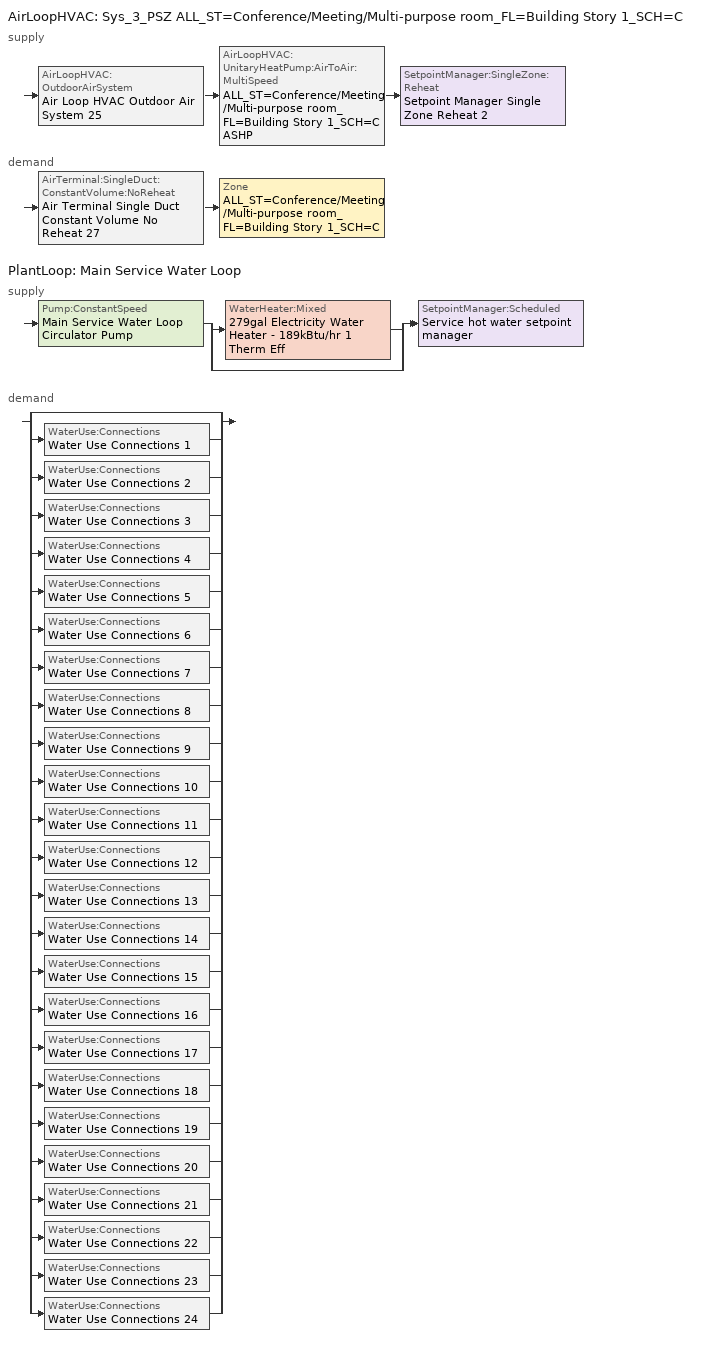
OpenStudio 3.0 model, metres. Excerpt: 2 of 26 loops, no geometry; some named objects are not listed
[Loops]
AirLoopHVAC 'Sys_3_PSZ ALL_ST=Conference/Meeting/Multi-purpose room_FL=Building Story 1_SCH=C'
 supply: AirLoopHVAC:OutdoorAirSystem 'Air Loop HVAC Outdoor Air System 25' > AirLoopHVAC:UnitaryHeatPump:AirToAir:MultiSpeed 'ALL_ST=Conference/Meeting/Multi-purpose room_FL=Building Story 1_SCH=C ASHP' > SetpointManager:SingleZone:Reheat 'Setpoint Manager Single Zone Reheat 2'
 demand: AirTerminal:SingleDuct:ConstantVolume:NoReheat 'Air Terminal Single Duct Constant Volume No Reheat 27' > Zone 'ALL_ST=Conference/Meeting/Multi-purpose room_FL=Building Story 1_SCH=C'
PlantLoop 'Main Service Water Loop'
 supply: Pump:ConstantSpeed 'Main Service Water Loop Circulator Pump' > split
  | WaterHeater:Mixed '279gal Electricity Water Heater - 189kBtu/hr 1 Therm Eff'
  | bypass
  join > SetpointManager:Scheduled 'Service hot water setpoint manager'
 demand: split
  | bypass
  | WaterUse:Connections 'Water Use Connections 1'
  | WaterUse:Connections 'Water Use Connections 2'
  | WaterUse:Connections 'Water Use Connections 3'
  | WaterUse:Connections 'Water Use Connections 4'
  | WaterUse:Connections 'Water Use Connections 5'
  | WaterUse:Connections 'Water Use Connections 6'
  | WaterUse:Connections 'Water Use Connections 7'
  | WaterUse:Connections 'Water Use Connections 8'
  | WaterUse:Connections 'Water Use Connections 9'
  | WaterUse:Connections 'Water Use Connections 10'
  | WaterUse:Connections 'Water Use Connections 11'
  | WaterUse:Connections 'Water Use Connections 12'
  | WaterUse:Connections 'Water Use Connections 13'
  | WaterUse:Connections 'Water Use Connections 14'
  | WaterUse:Connections 'Water Use Connections 15'
  | WaterUse:Connections 'Water Use Connections 16'
  | WaterUse:Connections 'Water Use Connections 17'
  | WaterUse:Connections 'Water Use Connections 18'
  | WaterUse:Connections 'Water Use Connections 19'
  | WaterUse:Connections 'Water Use Connections 20'
  | WaterUse:Connections 'Water Use Connections 21'
  | WaterUse:Connections 'Water Use Connections 22'
  | WaterUse:Connections 'Water Use Connections 23'
  | WaterUse:Connections 'Water Use Connections 24'
[Sizing:Zone]
ALL_ST=Conference/Meeting/Multi-purpose room_FL=Building Story 1_SCH=C: Zone Cooling Design Supply Air Temperature Input Method=SupplyAirTemperature; Zone Cooling Design Supply Air Temperature {C}=13; Zone Cooling Design Supply Air Temperature Difference {deltaC}=11.11; Zone Heating Design Supply Air Temperature Input Method=SupplyAirTemperature; Zone Heating Design Supply Air Temperature {C}=43; Zone Heating Design Supply Air Temperature Difference {deltaC}=11.11; Zone Cooling Design Supply Air Humidity Ratio {kg-H2O/kg-air}=0.0085; Zone Heating Design Supply Air Humidity Ratio {kg-H2O/kg-air}=0.008; Zone Heating Sizing Factor=1.3; Zone Cooling Sizing Factor=1.1; Cooling Design Air Flow Method=DesignDay; Heating Design Air Flow Method=DesignDay; Account for Dedicated Outdoor Air System=No; Dedicated Outdoor Air System Control Strategy=NeutralSupplyAir; Dedicated Outdoor Air Low Setpoint Temperature for Design {C}=autosize; Dedicated Outdoor Air High Setpoint Temperature for Design {C}=autosize
[Zone equipment]
ALL_ST=Conference/Meeting/Multi-purpose room_FL=Building Story 1_SCH=C: Air Terminal Single Duct Constant Volume No Reheat 27, Zone HVAC Baseboard Convective Electric 27
[AirLoopHVAC]
Sys_3_PSZ ALL_ST=Conference/Meeting/Multi-purpose room_FL=Building Story 1_SCH=C: Availability Schedule=Sys_3_PSZ ALL_ST=Conference/Meeting/Multi-purpose room_FL=Building Story 1_SCH=C Occ Sch; Design Supply Air Flow Rate {m3/s}=AutoSize
[Sizing:System]
Sys_3_PSZ ALL_ST=Conference/Meeting/Multi-purpose room_FL=Building Story 1_SCH=C: Type of Load to Size On=Sensible; Design Outdoor Air Flow Rate {m3/s}=Autosize; Central Heating Maximum System Air Flow Ratio=1; Preheat Design Temperature {C}=7; Preheat Design Humidity Ratio {kg-H2O/kg-Air}=0.008; Precool Design Temperature {C}=13; Precool Design Humidity Ratio {kg-H2O/kg-Air}=0.008; Central Cooling Design Supply Air Temperature {C}=13; Central Heating Design Supply Air Temperature {C}=43; Sizing Option=NonCoincident; 100% Outdoor Air in Cooling=No; 100% Outdoor Air in Heating=No; Central Cooling Design Supply Air Humidity Ratio {kg-H2O/kg-Air}=0.0085; Central Heating Design Supply Air Humidity Ratio {kg-H2O/kg-Air}=0.008; Cooling Design Air Flow Method=DesignDay; Cooling Design Air Flow Rate {m3/s}=0; Heating Design Air Flow Method=DesignDay; Heating Design Air Flow Rate {m3/s}=0; System Outdoor Air Method=ZoneSum; Zone Maximum Outdoor Air Fraction=1; Cooling Supply Air Flow Rate Per Floor Area {m3/s-m2}=0.00996765; Cooling Fraction of Autosized Cooling Supply Air Flow Rate=1; Cooling Supply Air Flow Rate Per Unit Cooling Capacity {m3/s-W}=3.94755e-05; Heating Supply Air Flow Rate Per Floor Area {m3/s-m2}=0.00996765; Heating Fraction of Autosized Heating Supply Air Flow Rate=1; Heating Fraction of Autosized Cooling Supply Air Flow Rate=1; Heating Supply Air Flow Rate Per Unit Heating Capacity {m3/s-W}=3.15882e-05; Cooling Design Capacity Method=CoolingDesignCapacity; Cooling Design Capacity {W}=autosize; Cooling Design Capacity Per Floor Area {W/m2}=234.7; Fraction of Autosized Cooling Design Capacity=1; Heating Design Capacity Method=HeatingDesignCapacity; Heating Design Capacity {W}=autosize; Heating Design Capacity Per Floor Area {W/m2}=157; Fraction of Autosized Heating Design Capacity=1; Central Cooling Capacity Control Method=OnOff
[Fan:ConstantVolume]
Fan Constant Volume 48: Availability Schedule=Always On Discrete; Fan Total Efficiency=0.39975; Pressure Rise {Pa}=640; Maximum Flow Rate {m3/s}=AutoSize; Motor Efficiency=0.615
[Coil:Cooling:DX:MultiSpeed]
Coil Cooling DX Multi Speed 24 24kBtu/hr 14.0SEER: Condenser Type=AirCooled; Minimum Outdoor Dry-Bulb Temperature for Compressor Operation {C}=-25; Apply Part Load Fraction to Speeds Greater than 1=No; Crankcase Heater Capacity {W}=0; Maximum Outdoor Dry-Bulb Temperature for Crankcase Heater Operation {C}=10; Basin Heater Capacity {W/K}=0; Basin Heater Setpoint Temperature {C}=2; Fuel Type=Electricity; Stage 1=Coil Cooling DX Multi Speed Stage Data 47; Stage 2=Coil Cooling DX Multi Speed Stage Data 48
[Coil:Cooling:DX:MultiSpeed:StageData] Gross Rated Sensible Heat Ratio=autosize; Gross Rated Cooling COP {W/W}=4.11713; Rated Air Flow Rate {m3/s}=autosize; Rated Evaporator Fan Power Per Volume Flow Rate {W/(m3/s)}=773.3; Total Cooling Capacity Function of Temperature Curve=DXCOOL-NECB2011-REF-CAPFT; Total Cooling Capacity Function of Flow Fraction Curve=DXCOOL-NECB2011-REF-CAPFFLOW; Energy Input Ratio Function of Temperature Curve=DXCOOL-NECB2011-REF-COOLEIRFT; Energy Input Ratio Function of Flow Fraction Curve=DXCOOL-NECB2011-REF-COOLEIRFFLOW; Part Load Fraction Correlation Curve=DXCOOL-NECB2011-REF-COOLPLFFPLR; Nominal Time for Condensate Removal to Begin {s}=0; Ratio of Initial Moisture Evaporation Rate and Steady State Latent Capacity=0; Maximum Cycling Rate {cycles/hr}=0; Latent Capacity Time Constant {s}=0; Rated Waste Heat Fraction of Power Input=0.5; Evaporative Condenser Effectiveness=0.9; Evaporative Condenser Air Flow Rate {m3/s}=autosize; Rated Evaporative Condenser Pump Power Consumption {W}=autosize
Name | Gross Rated Total Cooling Capacity {W} | Waste Heat Function of Temperature Curve
Coil Cooling DX Multi Speed Stage Data 47 | 3496.24 | Curve Biquadratic 189
Coil Cooling DX Multi Speed Stage Data 48 | 6992.49 | Curve Biquadratic 192
[Coil:Heating:Gas:MultiStage]
Coil Heating Gas Multi Stage 24 0kBtu/hr 0.924 AFUE: Part Load Fraction Correlation Curve=FURNACE-EFFPLR-NECB2011; Stage 1=Coil Heating Gas Multi Stage Stage Data 24
[Coil:Heating:Gas:MultiStage:StageData]
Coil Heating Gas Multi Stage Stage Data 24: Gas Burner Efficiency {W/W}=0.924; Nominal Capacity {W}=0.001; Parasitic Electric Load {W}=0
[Coil:Heating:Electric]
Coil Heating Electric 48: Availability Schedule=Always On Discrete
[AirLoopHVAC:UnitaryHeatPump:AirToAir:MultiSpeed]
ALL_ST=Conference/Meeting/Multi-purpose room_FL=Building Story 1_SCH=C ASHP: Availability Schedule=Schedule Constant 17; Controlling Zone or Thermostat Location=ALL_ST=Conference/Meeting/Multi-purpose room_FL=Building Story 1_SCH=C; Supply Air Fan=Fan Constant Volume 48; Supply Air Fan Placement=DrawThrough; Supply Air Fan Operating Mode Schedule=Always On Discrete; Heating Coil=Coil Heating Gas Multi Stage 24 0kBtu/hr 0.924 AFUE; Minimum Outdoor Dry-Bulb Temperature for Compressor Operation {C}=-10; Cooling Coil=Coil Cooling DX Multi Speed 24 24kBtu/hr 14.0SEER; Supplemental Heating Coil=Coil Heating Electric 48; Maximum Supply Air Temperature from Supplemental Heater {C}=autosize; Maximum Outdoor Dry-Bulb Temperature for Supplemental Heater Operation {C}=21; Auxiliary On-Cycle Electric Power {W}=0; Auxiliary Off-Cycle Electric Power {W}=0; Design Heat Recovery Water Flow Rate {m3/s}=0; Maximum Temperature for Heat Recovery {C}=80; Supply Air Flow Rate When No Cooling or Heating is Needed {m3/s}=autosize; Number of Speeds for Heating=1; Number of Speeds for Cooling=2; Speed 1 Supply Air Flow Rate During Heating Operation {m3/s}=autosize; Speed 2 Supply Air Flow Rate During Heating Operation {m3/s}=autosize; Speed 3 Supply Air Flow Rate During Heating Operation {m3/s}=autosize; Speed 4 Supply Air Flow Rate During Heating Operation {m3/s}=autosize; Speed 1 Supply Air Flow Rate During Cooling Operation {m3/s}=autosize; Speed 2 Supply Air Flow Rate During Cooling Operation {m3/s}=autosize; Speed 3 Supply Air Flow Rate During Cooling Operation {m3/s}=autosize; Speed 4 Supply Air Flow Rate During Cooling Operation {m3/s}=autosize
[Controller:OutdoorAir]
Controller Outdoor Air 25: Minimum Outdoor Air Flow Rate {m3/s}=autosize; Maximum Outdoor Air Flow Rate {m3/s}=Autosize; Economizer Control Type=NoEconomizer; Economizer Control Action Type=ModulateFlow; Economizer Maximum Limit Dry-Bulb Temperature {C}=28; Economizer Maximum Limit Enthalpy {J/kg}=64000; Economizer Minimum Limit Dry-Bulb Temperature {C}=-100; Lockout Type=NoLockout; Minimum Limit Type=FixedMinimum; Minimum Outdoor Air Schedule=Sys_3_PSZ ALL_ST=Conference/Meeting/Multi-purpose room_FL=Building Story 1_SCH=C Occ Sch; Controller Mechanical Ventilation=Controller Mechanical Ventilation 25; High Humidity Control=No; Heat Recovery Bypass Control Type=BypassWhenOAFlowGreaterThanMinimum
[Controller:MechanicalVentilation]
Controller Mechanical Ventilation 25: Availability Schedule=Always On Discrete; System Outdoor Air Method=ZoneSum
[AirLoopHVAC:OutdoorAirSystem]
Air Loop HVAC Outdoor Air System 25: Controller=Controller Outdoor Air 25
[SetpointManager:Scheduled]
Service hot water setpoint manager: Control Variable=Temperature; Schedule=Service Water Loop Temp - 140F
[ZoneHVAC:Baseboard:Convective:Electric]
Zone HVAC Baseboard Convective Electric 27: Availability Schedule=Always On Discrete; Nominal Capacity {W}=autosize; Efficiency=1
[AirTerminal:SingleDuct:ConstantVolume:NoReheat]
Air Terminal Single Duct Constant Volume No Reheat 27: Availability Schedule=Always On Discrete; Maximum Air Flow Rate {m3/s}=AutoSize
[SetpointManager:SingleZone:Reheat]
Setpoint Manager Single Zone Reheat 2: Minimum Supply Air Temperature {C}=13; Maximum Supply Air Temperature {C}=43; Control Zone=ALL_ST=Conference/Meeting/Multi-purpose room_FL=Building Story 1_SCH=C
[PlantLoop]
Main Service Water Loop: Glycol Concentration=0; Maximum Loop Temperature {C}=60; Minimum Loop Temperature {C}=10; Plant Loop Volume {m3}=Autocalculate; Load Distribution Scheme=Optimal
[Sizing:Plant]
Main Service Water Loop: Loop Type=Heating; Design Loop Exit Temperature {C}=60; Loop Design Temperature Difference {deltaC}=5; Sizing Option=NonCoincident; Zone Timesteps in Averaging Window=1; Coincident Sizing Factor Mode=None
[Pump:ConstantSpeed]
Main Service Water Loop Circulator Pump: Rated Flow Rate {m3/s}=autosize; Rated Pump Head {Pa}=156183; Rated Power Consumption {W}=autosize; Motor Efficiency=0.7; Fraction of Motor Inefficiencies to Fluid Stream=0; Pump Control Type=Intermittent; Design Power Sizing Method=PowerPerFlowPerPressure; Design Electric Power per Unit Flow Rate {W/(m3/s)}=348701.1; Design Shaft Power per Unit Flow Rate per Unit Head {W-s/m3-Pa}=1.28205
[WaterHeater:Mixed]
279gal Electricity Water Heater - 189kBtu/hr 1 Therm Eff: Tank Volume {m3}=1.05756; Setpoint Temperature Schedule=Service Water Loop Temp - 140F; Deadband Temperature Difference {deltaC}=2; Maximum Temperature Limit {C}=60; Heater Control Type=Cycle; Heater Maximum Capacity {W}=55257.3; Heater Fuel Type=Electricity; Heater Thermal Efficiency=1; Off Cycle Parasitic Fuel Consumption Rate {W}=100.559; Off Cycle Parasitic Fuel Type=Electricity; Off Cycle Parasitic Heat Fraction to Tank=0.8; On Cycle Parasitic Fuel Consumption Rate {W}=100.559; On Cycle Parasitic Fuel Type=Electricity; On Cycle Parasitic Heat Fraction to Tank=0; Ambient Temperature Indicator=Schedule; Ambient Temperature Schedule=Water Heater Ambient Temp Schedule - 70f; Off Cycle Loss Coefficient to Ambient Temperature {W/K}=4.55942; On Cycle Loss Coefficient to Ambient Temperature {W/K}=4.55942; Use Side Effectiveness=1; Source Side Effectiveness=1; Use Side Design Flow Rate {m3/s}=autosize; Source Side Design Flow Rate {m3/s}=autosize; Indirect Water Heating Recovery Time {hr}=1.5; Source Side Flow Control Mode=IndirectHeatPrimarySetpoint
[WaterUse:Connections]
Name | Water Use Equipment Name 1
Water Use Connections 1 | G n1 apartment Service Water Use 0.15gal/min
Water Use Connections 2 | G n2 apartment Service Water Use 0.15gal/min
Water Use Connections 3 | G ne apartment Service Water Use 0.15gal/min
Water Use Connections 4 | G nw apartment Service Water Use 0.15gal/min
Water Use Connections 5 | G s1 apartment Service Water Use 0.15gal/min
Water Use Connections 6 | G s2 apartment Service Water Use 0.15gal/min
Water Use Connections 7 | G sw apartment Service Water Use 0.15gal/min
Water Use Connections 8 | M n1 apartment Service Water Use 0.15gal/min
Water Use Connections 9 | M n2 apartment Service Water Use 0.15gal/min
Water Use Connections 10 | M ne apartment Service Water Use 0.15gal/min
Water Use Connections 11 | M nw apartment Service Water Use 0.15gal/min
Water Use Connections 12 | M s1 apartment Service Water Use 0.15gal/min
Water Use Connections 13 | M s2 apartment Service Water Use 0.15gal/min
Water Use Connections 14 | M se apartment Service Water Use 0.15gal/min
Water Use Connections 15 | M sw apartment Service Water Use 0.15gal/min
Water Use Connections 16 | Office Service Water Use 0.07gal/min
Water Use Connections 17 | T n1 apartment Service Water Use 0.15gal/min
Water Use Connections 18 | T n2 apartment Service Water Use 0.15gal/min
Water Use Connections 19 | T ne apartment Service Water Use 0.15gal/min
Water Use Connections 20 | T nw apartment Service Water Use 0.15gal/min
Water Use Connections 21 | T s1 apartment Service Water Use 0.15gal/min
Water Use Connections 22 | T s2 apartment Service Water Use 0.15gal/min
Water Use Connections 23 | T se apartment Service Water Use 0.15gal/min
Water Use Connections 24 | T sw apartment Service Water Use 0.15gal/min
[WaterUse:Equipment:Definition]
Name | Peak Flow Rate {m3/s} | Target Temperature Schedule | Sensible Fraction Schedule | Latent Fraction Schedule
G n1 apartment Service Water Use Def 0.15gal/min | 9.37425e-06 | Schedule Ruleset 5 | Schedule Ruleset 3 | Schedule Ruleset 4
G n2 apartment Service Water Use Def 0.15gal/min | 9.37425e-06 | Schedule Ruleset 8 | Schedule Ruleset 6 | Schedule Ruleset 7
G ne apartment Service Water Use Def 0.15gal/min | 9.37425e-06 | Schedule Ruleset 11 | Schedule Ruleset 9 | Schedule Ruleset 10
G nw apartment Service Water Use Def 0.15gal/min | 9.37425e-06 | Schedule Ruleset 14 | Schedule Ruleset 12 | Schedule Ruleset 13
G s1 apartment Service Water Use Def 0.15gal/min | 9.37425e-06 | Schedule Ruleset 17 | Schedule Ruleset 15 | Schedule Ruleset 16
G s2 apartment Service Water Use Def 0.15gal/min | 9.37425e-06 | Schedule Ruleset 20 | Schedule Ruleset 18 | Schedule Ruleset 19
G sw apartment Service Water Use Def 0.15gal/min | 9.37425e-06 | Schedule Ruleset 23 | Schedule Ruleset 21 | Schedule Ruleset 22
M n1 apartment Service Water Use Def 0.15gal/min | 9.37425e-06 | Schedule Ruleset 26 | Schedule Ruleset 24 | Schedule Ruleset 25
M n2 apartment Service Water Use Def 0.15gal/min | 9.37425e-06 | Schedule Ruleset 29 | Schedule Ruleset 27 | Schedule Ruleset 28
M ne apartment Service Water Use Def 0.15gal/min | 9.37425e-06 | Schedule Ruleset 32 | Schedule Ruleset 30 | Schedule Ruleset 31
M nw apartment Service Water Use Def 0.15gal/min | 9.37425e-06 | Schedule Ruleset 35 | Schedule Ruleset 33 | Schedule Ruleset 34
M s1 apartment Service Water Use Def 0.15gal/min | 9.37425e-06 | Schedule Ruleset 38 | Schedule Ruleset 36 | Schedule Ruleset 37
M s2 apartment Service Water Use Def 0.15gal/min | 9.37425e-06 | Schedule Ruleset 41 | Schedule Ruleset 39 | Schedule Ruleset 40
M se apartment Service Water Use Def 0.15gal/min | 9.37425e-06 | Schedule Ruleset 44 | Schedule Ruleset 42 | Schedule Ruleset 43
M sw apartment Service Water Use Def 0.15gal/min | 9.37425e-06 | Schedule Ruleset 47 | Schedule Ruleset 45 | Schedule Ruleset 46
Office Service Water Use Def 0.07gal/min | 4.21841e-06 | Schedule Ruleset 50 | Schedule Ruleset 48 | Schedule Ruleset 49
T n1 apartment Service Water Use Def 0.15gal/min | 9.37425e-06 | Schedule Ruleset 53 | Schedule Ruleset 51 | Schedule Ruleset 52
T n2 apartment Service Water Use Def 0.15gal/min | 9.37425e-06 | Schedule Ruleset 56 | Schedule Ruleset 54 | Schedule Ruleset 55
T ne apartment Service Water Use Def 0.15gal/min | 9.37425e-06 | Schedule Ruleset 59 | Schedule Ruleset 57 | Schedule Ruleset 58
T nw apartment Service Water Use Def 0.15gal/min | 9.37425e-06 | Schedule Ruleset 62 | Schedule Ruleset 60 | Schedule Ruleset 61
T s1 apartment Service Water Use Def 0.15gal/min | 9.37425e-06 | Schedule Ruleset 65 | Schedule Ruleset 63 | Schedule Ruleset 64
T s2 apartment Service Water Use Def 0.15gal/min | 9.37425e-06 | Schedule Ruleset 68 | Schedule Ruleset 66 | Schedule Ruleset 67
T se apartment Service Water Use Def 0.15gal/min | 9.37425e-06 | Schedule Ruleset 71 | Schedule Ruleset 69 | Schedule Ruleset 70
T sw apartment Service Water Use Def 0.15gal/min | 9.37425e-06 | Schedule Ruleset 74 | Schedule Ruleset 72 | Schedule Ruleset 73
[WaterUse:Equipment]
Name | Water Use Equipment Definition | Space | Flow Rate Fraction Schedule
G n1 apartment Service Water Use 0.15gal/min | G n1 apartment Service Water Use Def 0.15gal/min | G N1 Apartment | NECB-G-Service Water Heating
G n2 apartment Service Water Use 0.15gal/min | G n2 apartment Service Water Use Def 0.15gal/min | G N2 Apartment | NECB-G-Service Water Heating
G ne apartment Service Water Use 0.15gal/min | G ne apartment Service Water Use Def 0.15gal/min | G NE Apartment | NECB-G-Service Water Heating
G nw apartment Service Water Use 0.15gal/min | G nw apartment Service Water Use Def 0.15gal/min | G NW Apartment | NECB-G-Service Water Heating
G s1 apartment Service Water Use 0.15gal/min | G s1 apartment Service Water Use Def 0.15gal/min | G S1 Apartment | NECB-G-Service Water Heating
G s2 apartment Service Water Use 0.15gal/min | G s2 apartment Service Water Use Def 0.15gal/min | G S2 Apartment | NECB-G-Service Water Heating
G sw apartment Service Water Use 0.15gal/min | G sw apartment Service Water Use Def 0.15gal/min | G SW Apartment | NECB-G-Service Water Heating
M n1 apartment Service Water Use 0.15gal/min | M n1 apartment Service Water Use Def 0.15gal/min | M N1 Apartment | NECB-G-Service Water Heating
M n2 apartment Service Water Use 0.15gal/min | M n2 apartment Service Water Use Def 0.15gal/min | M N2 Apartment | NECB-G-Service Water Heating
M ne apartment Service Water Use 0.15gal/min | M ne apartment Service Water Use Def 0.15gal/min | M NE Apartment | NECB-G-Service Water Heating
M nw apartment Service Water Use 0.15gal/min | M nw apartment Service Water Use Def 0.15gal/min | M NW Apartment | NECB-G-Service Water Heating
M s1 apartment Service Water Use 0.15gal/min | M s1 apartment Service Water Use Def 0.15gal/min | M S1 Apartment | NECB-G-Service Water Heating
M s2 apartment Service Water Use 0.15gal/min | M s2 apartment Service Water Use Def 0.15gal/min | M S2 Apartment | NECB-G-Service Water Heating
M se apartment Service Water Use 0.15gal/min | M se apartment Service Water Use Def 0.15gal/min | M SE Apartment | NECB-G-Service Water Heating
M sw apartment Service Water Use 0.15gal/min | M sw apartment Service Water Use Def 0.15gal/min | M SW Apartment | NECB-G-Service Water Heating
Office Service Water Use 0.07gal/min | Office Service Water Use Def 0.07gal/min | Office | NECB-C-Service Water Heating
T n1 apartment Service Water Use 0.15gal/min | T n1 apartment Service Water Use Def 0.15gal/min | T N1 Apartment | NECB-G-Service Water Heating
T n2 apartment Service Water Use 0.15gal/min | T n2 apartment Service Water Use Def 0.15gal/min | T N2 Apartment | NECB-G-Service Water Heating
T ne apartment Service Water Use 0.15gal/min | T ne apartment Service Water Use Def 0.15gal/min | T NE Apartment | NECB-G-Service Water Heating
T nw apartment Service Water Use 0.15gal/min | T nw apartment Service Water Use Def 0.15gal/min | T NW Apartment | NECB-G-Service Water Heating
T s1 apartment Service Water Use 0.15gal/min | T s1 apartment Service Water Use Def 0.15gal/min | T S1 Apartment | NECB-G-Service Water Heating
T s2 apartment Service Water Use 0.15gal/min | T s2 apartment Service Water Use Def 0.15gal/min | T S2 Apartment | NECB-G-Service Water Heating
T se apartment Service Water Use 0.15gal/min | T se apartment Service Water Use Def 0.15gal/min | T SE Apartment | NECB-G-Service Water Heating
T sw apartment Service Water Use 0.15gal/min | T sw apartment Service Water Use Def 0.15gal/min | T SW Apartment | NECB-G-Service Water Heating
[EnergyManagementSystem:Sensor]
Name | Output Variable or Output Meter Index Key | Output Variable or Output Meter
Energy_Management_System_Sensor_39 | Availability Manager Night Cycle 18 | Output Variable 39
Energy_Management_System_Sensor_40 | Sys_1_Make-up air unit 4 Occ Sch | Output Variable 40
Energy_Management_System_Sensor_41 | Availability Manager Night Cycle 19 | Output Variable 41
Energy_Management_System_Sensor_42 | Sys_1_Make-up air unit 5 Occ Sch | Output Variable 42
Energy_Management_System_Sensor_43 | Availability Manager Night Cycle 20 | Output Variable 43
Energy_Management_System_Sensor_44 | Sys_1_Make-up air unit 6 Occ Sch | Output Variable 44
Energy_Management_System_Sensor_45 | Availability Manager Night Cycle 21 | Output Variable 45
Energy_Management_System_Sensor_46 | Sys_1_Make-up air unit 7 Occ Sch | Output Variable 46
Energy_Management_System_Sensor_47 | Availability Manager Night Cycle 22 | Output Variable 47
Energy_Management_System_Sensor_48 | Sys_1_Make-up air unit 8 Occ Sch | Output Variable 48
[EnergyManagementSystem:Actuator] Actuated Component Type=Schedule:Constant; Actuated Component Control Type=Schedule Value
Name | Actuated Component
Energy_Management_System_Actuator_1 | Schedule Constant 1
Energy_Management_System_Actuator_2 | Schedule Constant 2
Energy_Management_System_Actuator_3 | Schedule Constant 3
Energy_Management_System_Actuator_4 | Schedule Constant 4
Energy_Management_System_Actuator_5 | Schedule Constant 5
Energy_Management_System_Actuator_6 | Schedule Constant 6
Energy_Management_System_Actuator_7 | Schedule Constant 7
Energy_Management_System_Actuator_8 | Schedule Constant 8
Energy_Management_System_Actuator_9 | Schedule Constant 9
Energy_Management_System_Actuator_10 | Schedule Constant 10
Energy_Management_System_Actuator_11 | Schedule Constant 11
Energy_Management_System_Actuator_12 | Schedule Constant 12
Energy_Management_System_Actuator_13 | Schedule Constant 13
Energy_Management_System_Actuator_14 | Schedule Constant 14
Energy_Management_System_Actuator_15 | Schedule Constant 15
Energy_Management_System_Actuator_16 | Schedule Constant 16
Energy_Management_System_Actuator_17 | Schedule Constant 17
Energy_Management_System_Actuator_18 | Schedule Constant 18
Energy_Management_System_Actuator_19 | Schedule Constant 19
Energy_Management_System_Actuator_20 | Schedule Constant 20
Energy_Management_System_Actuator_21 | Schedule Constant 21
Energy_Management_System_Actuator_22 | Schedule Constant 22
Energy_Management_System_Actuator_23 | Schedule Constant 23
Energy_Management_System_Actuator_24 | Schedule Constant 24
[EnergyManagementSystem:Program]
DU_BT=Space_Function_ST=Dwelling_units_general_FL=Building_Story_2_SCHG_ASHP_Availability_Schedule_Program_by_Line: IF Energy_Management_System_Sensor_2 > 0.0; SET Energy_Management_System_Actuator_1 = Energy_Management_System_Sensor_2; ELSEIF Energy_Management_System_Sensor_1 == 2.0; SET Energy_Management_System_Actuator_1 = 1.0; ELSE; SET Energy_Management_System_Actuator_1 = 0.0; ENDIF
DU_BT=Space_Function_ST=Dwelling_units_general_FL=Building_Story_1_SCHG_3_ASHP_Availability_Schedule_Program_by_Line: IF Energy_Management_System_Sensor_4 > 0.0; SET Energy_Management_System_Actuator_2 = Energy_Management_System_Sensor_4; ELSEIF Energy_Management_System_Sensor_3 == 2.0; SET Energy_Management_System_Actuator_2 = 1.0; ELSE; SET Energy_Management_System_Actuator_2 = 0.0; ENDIF
DU_BT=Space_Function_ST=Dwelling_units_general_FL=Building_Story_2_SCHG_3_ASHP_Availability_Schedule_Program_by_Line: IF Energy_Management_System_Sensor_6 > 0.0; SET Energy_Management_System_Actuator_3 = Energy_Management_System_Sensor_6; ELSEIF Energy_Management_System_Sensor_5 == 2.0; SET Energy_Management_System_Actuator_3 = 1.0; ELSE; SET Energy_Management_System_Actuator_3 = 0.0; ENDIF
DU_BT=Space_Function_ST=Dwelling_units_general_FL=Building_Story_3_SCHG_3_ASHP_Availability_Schedule_Program_by_Line: IF Energy_Management_System_Sensor_8 > 0.0; SET Energy_Management_System_Actuator_4 = Energy_Management_System_Sensor_8; ELSEIF Energy_Management_System_Sensor_7 == 2.0; SET Energy_Management_System_Actuator_4 = 1.0; ELSE; SET Energy_Management_System_Actuator_4 = 0.0; ENDIF
DU_BT=Space_Function_ST=Dwelling_units_general_FL=Building_Story_2_SCHG_4_ASHP_Availability_Schedule_Program_by_Line: IF Energy_Management_System_Sensor_10 > 0.0; SET Energy_Management_System_Actuator_5 = Energy_Management_System_Sensor_10; ELSEIF Energy_Management_System_Sensor_9 == 2.0; SET Energy_Management_System_Actuator_5 = 1.0; ELSE; SET Energy_Management_System_Actuator_5 = 0.0; ENDIF
DU_BT=Space_Function_ST=Dwelling_units_general_FL=Building_Story_3_SCHG_4_ASHP_Availability_Schedule_Program_by_Line: IF Energy_Management_System_Sensor_12 > 0.0; SET Energy_Management_System_Actuator_6 = Energy_Management_System_Sensor_12; ELSEIF Energy_Management_System_Sensor_11 == 2.0; SET Energy_Management_System_Actuator_6 = 1.0; ELSE; SET Energy_Management_System_Actuator_6 = 0.0; ENDIF
DU_BT=Space_Function_ST=Dwelling_units_general_FL=Building_Story_2_SCHG_5_ASHP_Availability_Schedule_Program_by_Line: IF Energy_Management_System_Sensor_14 > 0.0; SET Energy_Management_System_Actuator_7 = Energy_Management_System_Sensor_14; ELSEIF Energy_Management_System_Sensor_13 == 2.0; SET Energy_Management_System_Actuator_7 = 1.0; ELSE; SET Energy_Management_System_Actuator_7 = 0.0; ENDIF
DU_BT=Space_Function_ST=Dwelling_units_general_FL=Building_Story_2_SCHG_6_ASHP_Availability_Schedule_Program_by_Line: IF Energy_Management_System_Sensor_16 > 0.0; SET Energy_Management_System_Actuator_8 = Energy_Management_System_Sensor_16; ELSEIF Energy_Management_System_Sensor_15 == 2.0; SET Energy_Management_System_Actuator_8 = 1.0; ELSE; SET Energy_Management_System_Actuator_8 = 0.0; ENDIF
DU_BT=Space_Function_ST=Dwelling_units_general_FL=Building_Story_3_SCHG_5_ASHP_Availability_Schedule_Program_by_Line: IF Energy_Management_System_Sensor_18 > 0.0; SET Energy_Management_System_Actuator_9 = Energy_Management_System_Sensor_18; ELSEIF Energy_Management_System_Sensor_17 == 2.0; SET Energy_Management_System_Actuator_9 = 1.0; ELSE; SET Energy_Management_System_Actuator_9 = 0.0; ENDIF
DU_BT=Space_Function_ST=Dwelling_units_general_FL=Building_Story_2_SCHG_7_ASHP_Availability_Schedule_Program_by_Line: IF Energy_Management_System_Sensor_20 > 0.0; SET Energy_Management_System_Actuator_10 = Energy_Management_System_Sensor_20; ELSEIF Energy_Management_System_Sensor_19 == 2.0; SET Energy_Management_System_Actuator_10 = 1.0; ELSE; SET Energy_Management_System_Actuator_10 = 0.0; ENDIF
DU_BT=Space_Function_ST=Dwelling_units_general_FL=Building_Story_1_SCHG_4_ASHP_Availability_Schedule_Program_by_Line: IF Energy_Management_System_Sensor_22 > 0.0; SET Energy_Management_System_Actuator_11 = Energy_Management_System_Sensor_22; ELSEIF Energy_Management_System_Sensor_21 == 2.0; SET Energy_Management_System_Actuator_11 = 1.0; ELSE; SET Energy_Management_System_Actuator_11 = 0.0; ENDIF
DU_BT=Space_Function_ST=Dwelling_units_general_FL=Building_Story_1_SCHG_ASHP_Availability_Schedule_Program_by_Line: IF Energy_Management_System_Sensor_24 > 0.0; SET Energy_Management_System_Actuator_12 = Energy_Management_System_Sensor_24; ELSEIF Energy_Management_System_Sensor_23 == 2.0; SET Energy_Management_System_Actuator_12 = 1.0; ELSE; SET Energy_Management_System_Actuator_12 = 0.0; ENDIF
DU_BT=Space_Function_ST=Dwelling_units_general_FL=Building_Story_3_SCHG_6_ASHP_Availability_Schedule_Program_by_Line: IF Energy_Management_System_Sensor_26 > 0.0; SET Energy_Management_System_Actuator_13 = Energy_Management_System_Sensor_26; ELSEIF Energy_Management_System_Sensor_25 == 2.0; SET Energy_Management_System_Actuator_13 = 1.0; ELSE; SET Energy_Management_System_Actuator_13 = 0.0; ENDIF
DU_BT=Space_Function_ST=Dwelling_units_general_FL=Building_Story_1_SCHG_5_ASHP_Availability_Schedule_Program_by_Line: IF Energy_Management_System_Sensor_28 > 0.0; SET Energy_Management_System_Actuator_14 = Energy_Management_System_Sensor_28; ELSEIF Energy_Management_System_Sensor_27 == 2.0; SET Energy_Management_System_Actuator_14 = 1.0; ELSE; SET Energy_Management_System_Actuator_14 = 0.0; ENDIF
DU_BT=Space_Function_ST=Dwelling_units_general_FL=Building_Story_3_SCHG_7_ASHP_Availability_Schedule_Program_by_Line: IF Energy_Management_System_Sensor_30 > 0.0; SET Energy_Management_System_Actuator_15 = Energy_Management_System_Sensor_30; ELSEIF Energy_Management_System_Sensor_29 == 2.0; SET Energy_Management_System_Actuator_15 = 1.0; ELSE; SET Energy_Management_System_Actuator_15 = 0.0; ENDIF
DU_BT=Space_Function_ST=Dwelling_units_general_FL=Building_Story_1_SCHG_6_ASHP_Availability_Schedule_Program_by_Line: IF Energy_Management_System_Sensor_32 > 0.0; SET Energy_Management_System_Actuator_16 = Energy_Management_System_Sensor_32; ELSEIF Energy_Management_System_Sensor_31 == 2.0; SET Energy_Management_System_Actuator_16 = 1.0; ELSE; SET Energy_Management_System_Actuator_16 = 0.0; ENDIF
ALL_ST=Conference/Meeting/Multi_purpose_room_FL=Building_Story_1_SCH=C_ASHP_Availability_Schedule_Program_by_Line: IF Energy_Management_System_Sensor_34 > 0.0; SET Energy_Management_System_Actuator_17 = Energy_Management_System_Sensor_34; ELSEIF Energy_Management_System_Sensor_33 == 2.0; SET Energy_Management_System_Actuator_17 = 1.0; ELSE; SET Energy_Management_System_Actuator_17 = 0.0; ENDIF
DU_BT=Space_Function_ST=Dwelling_units_general_FL=Building_Story_1_SCHG_1_ASHP_Availability_Schedule_Program_by_Line: IF Energy_Management_System_Sensor_36 > 0.0; SET Energy_Management_System_Actuator_18 = Energy_Management_System_Sensor_36; ELSEIF Energy_Management_System_Sensor_35 == 2.0; SET Energy_Management_System_Actuator_18 = 1.0; ELSE; SET Energy_Management_System_Actuator_18 = 0.0; ENDIF
DU_BT=Space_Function_ST=Dwelling_units_general_FL=Building_Story_1_SCHG_2_ASHP_Availability_Schedule_Program_by_Line: IF Energy_Management_System_Sensor_38 > 0.0; SET Energy_Management_System_Actuator_19 = Energy_Management_System_Sensor_38; ELSEIF Energy_Management_System_Sensor_37 == 2.0; SET Energy_Management_System_Actuator_19 = 1.0; ELSE; SET Energy_Management_System_Actuator_19 = 0.0; ENDIF
DU_BT=Space_Function_ST=Dwelling_units_general_FL=Building_Story_3_SCHG_ASHP_Availability_Schedule_Program_by_Line: IF Energy_Management_System_Sensor_40 > 0.0; SET Energy_Management_System_Actuator_20 = Energy_Management_System_Sensor_40; ELSEIF Energy_Management_System_Sensor_39 == 2.0; SET Energy_Management_System_Actuator_20 = 1.0; ELSE; SET Energy_Management_System_Actuator_20 = 0.0; ENDIF
DU_BT=Space_Function_ST=Dwelling_units_general_FL=Building_Story_2_SCHG_1_ASHP_Availability_Schedule_Program_by_Line: IF Energy_Management_System_Sensor_42 > 0.0; SET Energy_Management_System_Actuator_21 = Energy_Management_System_Sensor_42; ELSEIF Energy_Management_System_Sensor_41 == 2.0; SET Energy_Management_System_Actuator_21 = 1.0; ELSE; SET Energy_Management_System_Actuator_21 = 0.0; ENDIF
DU_BT=Space_Function_ST=Dwelling_units_general_FL=Building_Story_3_SCHG_1_ASHP_Availability_Schedule_Program_by_Line: IF Energy_Management_System_Sensor_44 > 0.0; SET Energy_Management_System_Actuator_22 = Energy_Management_System_Sensor_44; ELSEIF Energy_Management_System_Sensor_43 == 2.0; SET Energy_Management_System_Actuator_22 = 1.0; ELSE; SET Energy_Management_System_Actuator_22 = 0.0; ENDIF
DU_BT=Space_Function_ST=Dwelling_units_general_FL=Building_Story_2_SCHG_2_ASHP_Availability_Schedule_Program_by_Line: IF Energy_Management_System_Sensor_46 > 0.0; SET Energy_Management_System_Actuator_23 = Energy_Management_System_Sensor_46; ELSEIF Energy_Management_System_Sensor_45 == 2.0; SET Energy_Management_System_Actuator_23 = 1.0; ELSE; SET Energy_Management_System_Actuator_23 = 0.0; ENDIF
DU_BT=Space_Function_ST=Dwelling_units_general_FL=Building_Story_3_SCHG_2_ASHP_Availability_Schedule_Program_by_Line: IF Energy_Management_System_Sensor_48 > 0.0; SET Energy_Management_System_Actuator_24 = Energy_Management_System_Sensor_48; ELSEIF Energy_Management_System_Sensor_47 == 2.0; SET Energy_Management_System_Actuator_24 = 1.0; ELSE; SET Energy_Management_System_Actuator_24 = 0.0; ENDIF
[EnergyManagementSystem:ProgramCallingManager]
DU_BT=Space_Function_ST=Dwelling_units_general_FL=Building_Story_2_SCHG_ASHP_Availability_Schedule_Program_by_Line Calling Manager: InsideHVACSystemIterationLoop; DU_BT=Space_Function_ST=Dwelling_units_general_FL=Building_Story_2_SCHG_ASHP_Availability_Schedule_Program_by_Line
DU_BT=Space_Function_ST=Dwelling_units_general_FL=Building_Story_1_SCHG_3_ASHP_Availability_Schedule_Program_by_Line Calling Manager: InsideHVACSystemIterationLoop; DU_BT=Space_Function_ST=Dwelling_units_general_FL=Building_Story_1_SCHG_3_ASHP_Availability_Schedule_Program_by_Line
DU_BT=Space_Function_ST=Dwelling_units_general_FL=Building_Story_2_SCHG_3_ASHP_Availability_Schedule_Program_by_Line Calling Manager: InsideHVACSystemIterationLoop; DU_BT=Space_Function_ST=Dwelling_units_general_FL=Building_Story_2_SCHG_3_ASHP_Availability_Schedule_Program_by_Line
DU_BT=Space_Function_ST=Dwelling_units_general_FL=Building_Story_3_SCHG_3_ASHP_Availability_Schedule_Program_by_Line Calling Manager: InsideHVACSystemIterationLoop; DU_BT=Space_Function_ST=Dwelling_units_general_FL=Building_Story_3_SCHG_3_ASHP_Availability_Schedule_Program_by_Line
DU_BT=Space_Function_ST=Dwelling_units_general_FL=Building_Story_2_SCHG_4_ASHP_Availability_Schedule_Program_by_Line Calling Manager: InsideHVACSystemIterationLoop; DU_BT=Space_Function_ST=Dwelling_units_general_FL=Building_Story_2_SCHG_4_ASHP_Availability_Schedule_Program_by_Line
DU_BT=Space_Function_ST=Dwelling_units_general_FL=Building_Story_3_SCHG_4_ASHP_Availability_Schedule_Program_by_Line Calling Manager: InsideHVACSystemIterationLoop; DU_BT=Space_Function_ST=Dwelling_units_general_FL=Building_Story_3_SCHG_4_ASHP_Availability_Schedule_Program_by_Line
DU_BT=Space_Function_ST=Dwelling_units_general_FL=Building_Story_2_SCHG_5_ASHP_Availability_Schedule_Program_by_Line Calling Manager: InsideHVACSystemIterationLoop; DU_BT=Space_Function_ST=Dwelling_units_general_FL=Building_Story_2_SCHG_5_ASHP_Availability_Schedule_Program_by_Line
DU_BT=Space_Function_ST=Dwelling_units_general_FL=Building_Story_2_SCHG_6_ASHP_Availability_Schedule_Program_by_Line Calling Manager: InsideHVACSystemIterationLoop; DU_BT=Space_Function_ST=Dwelling_units_general_FL=Building_Story_2_SCHG_6_ASHP_Availability_Schedule_Program_by_Line
DU_BT=Space_Function_ST=Dwelling_units_general_FL=Building_Story_3_SCHG_5_ASHP_Availability_Schedule_Program_by_Line Calling Manager: InsideHVACSystemIterationLoop; DU_BT=Space_Function_ST=Dwelling_units_general_FL=Building_Story_3_SCHG_5_ASHP_Availability_Schedule_Program_by_Line
DU_BT=Space_Function_ST=Dwelling_units_general_FL=Building_Story_2_SCHG_7_ASHP_Availability_Schedule_Program_by_Line Calling Manager: InsideHVACSystemIterationLoop; DU_BT=Space_Function_ST=Dwelling_units_general_FL=Building_Story_2_SCHG_7_ASHP_Availability_Schedule_Program_by_Line
DU_BT=Space_Function_ST=Dwelling_units_general_FL=Building_Story_1_SCHG_4_ASHP_Availability_Schedule_Program_by_Line Calling Manager: InsideHVACSystemIterationLoop; DU_BT=Space_Function_ST=Dwelling_units_general_FL=Building_Story_1_SCHG_4_ASHP_Availability_Schedule_Program_by_Line
DU_BT=Space_Function_ST=Dwelling_units_general_FL=Building_Story_1_SCHG_ASHP_Availability_Schedule_Program_by_Line Calling Manager: InsideHVACSystemIterationLoop; DU_BT=Space_Function_ST=Dwelling_units_general_FL=Building_Story_1_SCHG_ASHP_Availability_Schedule_Program_by_Line
DU_BT=Space_Function_ST=Dwelling_units_general_FL=Building_Story_3_SCHG_6_ASHP_Availability_Schedule_Program_by_Line Calling Manager: InsideHVACSystemIterationLoop; DU_BT=Space_Function_ST=Dwelling_units_general_FL=Building_Story_3_SCHG_6_ASHP_Availability_Schedule_Program_by_Line
DU_BT=Space_Function_ST=Dwelling_units_general_FL=Building_Story_1_SCHG_5_ASHP_Availability_Schedule_Program_by_Line Calling Manager: InsideHVACSystemIterationLoop; DU_BT=Space_Function_ST=Dwelling_units_general_FL=Building_Story_1_SCHG_5_ASHP_Availability_Schedule_Program_by_Line
DU_BT=Space_Function_ST=Dwelling_units_general_FL=Building_Story_3_SCHG_7_ASHP_Availability_Schedule_Program_by_Line Calling Manager: InsideHVACSystemIterationLoop; DU_BT=Space_Function_ST=Dwelling_units_general_FL=Building_Story_3_SCHG_7_ASHP_Availability_Schedule_Program_by_Line
DU_BT=Space_Function_ST=Dwelling_units_general_FL=Building_Story_1_SCHG_6_ASHP_Availability_Schedule_Program_by_Line Calling Manager: InsideHVACSystemIterationLoop; DU_BT=Space_Function_ST=Dwelling_units_general_FL=Building_Story_1_SCHG_6_ASHP_Availability_Schedule_Program_by_Line
ALL_ST=Conference/Meeting/Multi_purpose_room_FL=Building_Story_1_SCH=C_ASHP_Availability_Schedule_Program_by_Line Calling Manager: InsideHVACSystemIterationLoop; ALL_ST=Conference/Meeting/Multi_purpose_room_FL=Building_Story_1_SCH=C_ASHP_Availability_Schedule_Program_by_Line
DU_BT=Space_Function_ST=Dwelling_units_general_FL=Building_Story_1_SCHG_1_ASHP_Availability_Schedule_Program_by_Line Calling Manager: InsideHVACSystemIterationLoop; DU_BT=Space_Function_ST=Dwelling_units_general_FL=Building_Story_1_SCHG_1_ASHP_Availability_Schedule_Program_by_Line
DU_BT=Space_Function_ST=Dwelling_units_general_FL=Building_Story_1_SCHG_2_ASHP_Availability_Schedule_Program_by_Line Calling Manager: InsideHVACSystemIterationLoop; DU_BT=Space_Function_ST=Dwelling_units_general_FL=Building_Story_1_SCHG_2_ASHP_Availability_Schedule_Program_by_Line
DU_BT=Space_Function_ST=Dwelling_units_general_FL=Building_Story_3_SCHG_ASHP_Availability_Schedule_Program_by_Line Calling Manager: InsideHVACSystemIterationLoop; DU_BT=Space_Function_ST=Dwelling_units_general_FL=Building_Story_3_SCHG_ASHP_Availability_Schedule_Program_by_Line
DU_BT=Space_Function_ST=Dwelling_units_general_FL=Building_Story_2_SCHG_1_ASHP_Availability_Schedule_Program_by_Line Calling Manager: InsideHVACSystemIterationLoop; DU_BT=Space_Function_ST=Dwelling_units_general_FL=Building_Story_2_SCHG_1_ASHP_Availability_Schedule_Program_by_Line
DU_BT=Space_Function_ST=Dwelling_units_general_FL=Building_Story_3_SCHG_1_ASHP_Availability_Schedule_Program_by_Line Calling Manager: InsideHVACSystemIterationLoop; DU_BT=Space_Function_ST=Dwelling_units_general_FL=Building_Story_3_SCHG_1_ASHP_Availability_Schedule_Program_by_Line
DU_BT=Space_Function_ST=Dwelling_units_general_FL=Building_Story_2_SCHG_2_ASHP_Availability_Schedule_Program_by_Line Calling Manager: InsideHVACSystemIterationLoop; DU_BT=Space_Function_ST=Dwelling_units_general_FL=Building_Story_2_SCHG_2_ASHP_Availability_Schedule_Program_by_Line
[Schedule:Constant]
Name | Value
Always On Discrete | 1
Schedule Constant 17 | 0
[Schedule:Ruleset]
Service Water Loop Temp - 140F: Default Day Schedule=Service Water Loop Temp - 140F Default
Water Heater Ambient Temp Schedule - 70f: Default Day Schedule=Water Heater Ambient Temp Schedule - 70f Default
Schedule Ruleset 3: Default Day Schedule=Schedule Day 6
Schedule Ruleset 4: Default Day Schedule=Schedule Day 7
Schedule Ruleset 5: Default Day Schedule=Schedule Day 8
NECB-G-Service Water Heating: Default Day Schedule=NECB-G-Service Water Heating Default
Schedule Ruleset 6: Default Day Schedule=Schedule Day 9
Schedule Ruleset 7: Default Day Schedule=Schedule Day 10
Schedule Ruleset 8: Default Day Schedule=Schedule Day 11
Schedule Ruleset 9: Default Day Schedule=Schedule Day 12
Schedule Ruleset 10: Default Day Schedule=Schedule Day 13
Schedule Ruleset 11: Default Day Schedule=Schedule Day 14
Schedule Ruleset 12: Default Day Schedule=Schedule Day 15
Schedule Ruleset 13: Default Day Schedule=Schedule Day 16
Schedule Ruleset 14: Default Day Schedule=Schedule Day 17
Schedule Ruleset 15: Default Day Schedule=Schedule Day 18
Schedule Ruleset 16: Default Day Schedule=Schedule Day 19
Schedule Ruleset 17: Default Day Schedule=Schedule Day 20
Schedule Ruleset 18: Default Day Schedule=Schedule Day 21
Schedule Ruleset 19: Default Day Schedule=Schedule Day 22
Schedule Ruleset 20: Default Day Schedule=Schedule Day 23
Schedule Ruleset 21: Default Day Schedule=Schedule Day 24
Schedule Ruleset 22: Default Day Schedule=Schedule Day 25
Schedule Ruleset 23: Default Day Schedule=Schedule Day 26
Schedule Ruleset 24: Default Day Schedule=Schedule Day 27
Schedule Ruleset 25: Default Day Schedule=Schedule Day 28
Schedule Ruleset 26: Default Day Schedule=Schedule Day 29
Schedule Ruleset 27: Default Day Schedule=Schedule Day 30
Schedule Ruleset 28: Default Day Schedule=Schedule Day 31
Schedule Ruleset 29: Default Day Schedule=Schedule Day 32
Schedule Ruleset 30: Default Day Schedule=Schedule Day 33
Schedule Ruleset 31: Default Day Schedule=Schedule Day 34
Schedule Ruleset 32: Default Day Schedule=Schedule Day 35
Schedule Ruleset 33: Default Day Schedule=Schedule Day 36
Schedule Ruleset 34: Default Day Schedule=Schedule Day 37
Schedule Ruleset 35: Default Day Schedule=Schedule Day 38
Schedule Ruleset 36: Default Day Schedule=Schedule Day 39
Schedule Ruleset 37: Default Day Schedule=Schedule Day 40
Schedule Ruleset 38: Default Day Schedule=Schedule Day 41
Schedule Ruleset 39: Default Day Schedule=Schedule Day 42
Schedule Ruleset 40: Default Day Schedule=Schedule Day 43
Schedule Ruleset 41: Default Day Schedule=Schedule Day 44
Schedule Ruleset 42: Default Day Schedule=Schedule Day 45
Schedule Ruleset 43: Default Day Schedule=Schedule Day 46
Schedule Ruleset 44: Default Day Schedule=Schedule Day 47
Schedule Ruleset 45: Default Day Schedule=Schedule Day 48
Schedule Ruleset 46: Default Day Schedule=Schedule Day 49
Schedule Ruleset 47: Default Day Schedule=Schedule Day 50
Schedule Ruleset 48: Default Day Schedule=Schedule Day 51
Schedule Ruleset 49: Default Day Schedule=Schedule Day 52
Schedule Ruleset 50: Default Day Schedule=Schedule Day 53
NECB-C-Service Water Heating: Default Day Schedule=NECB-C-Service Water Heating Default
Schedule Ruleset 51: Default Day Schedule=Schedule Day 54
Schedule Ruleset 52: Default Day Schedule=Schedule Day 55
Schedule Ruleset 53: Default Day Schedule=Schedule Day 56
Schedule Ruleset 54: Default Day Schedule=Schedule Day 57
Schedule Ruleset 55: Default Day Schedule=Schedule Day 58
Schedule Ruleset 56: Default Day Schedule=Schedule Day 59
Schedule Ruleset 57: Default Day Schedule=Schedule Day 60
Schedule Ruleset 58: Default Day Schedule=Schedule Day 61
Schedule Ruleset 59: Default Day Schedule=Schedule Day 62
Schedule Ruleset 60: Default Day Schedule=Schedule Day 63
Schedule Ruleset 61: Default Day Schedule=Schedule Day 64
Schedule Ruleset 62: Default Day Schedule=Schedule Day 65
Schedule Ruleset 63: Default Day Schedule=Schedule Day 66
Schedule Ruleset 64: Default Day Schedule=Schedule Day 67
Schedule Ruleset 65: Default Day Schedule=Schedule Day 68
Schedule Ruleset 66: Default Day Schedule=Schedule Day 69
Schedule Ruleset 67: Default Day Schedule=Schedule Day 70
Schedule Ruleset 68: Default Day Schedule=Schedule Day 71
Schedule Ruleset 69: Default Day Schedule=Schedule Day 72
Schedule Ruleset 70: Default Day Schedule=Schedule Day 73
Schedule Ruleset 71: Default Day Schedule=Schedule Day 74
Schedule Ruleset 72: Default Day Schedule=Schedule Day 75
Schedule Ruleset 73: Default Day Schedule=Schedule Day 76
Schedule Ruleset 74: Default Day Schedule=Schedule Day 77
Sys_3_PSZ ALL_ST=Conference/Meeting/Multi-purpose room_FL=Building Story 1_SCH=C Occ Sch: Default Day Schedule=Sys_3_PSZ ALL_ST=Conference/Meeting/Multi-purpose room_FL=Building Story 1_SCH=C Occ Sch Default; Summer Design Day Schedule=Sys_3_PSZ ALL_ST=Conference/Meeting/Multi-purpose room_FL=Building Story 1_SCH=C Occ Sch Summer Design Day; Winter Design Day Schedule=Sys_3_PSZ ALL_ST=Conference/Meeting/Multi-purpose room_FL=Building Story 1_SCH=C Occ Sch Winter Design Day
[Schedule:Day]
Service Water Loop Temp - 140F Default; Schedule Day 8; Schedule Day 11; Schedule Day 14; Schedule Day 17; Schedule Day 20; Schedule Day 23; Schedule Day 26; Schedule Day 29; Schedule Day 32; Schedule Day 35; Schedule Day 38; Schedule Day 41; Schedule Day 44; Schedule Day 47; Schedule Day 50; Schedule Day 53; Schedule Day 56; Schedule Day 59; Schedule Day 62; Schedule Day 65; Schedule Day 68; Schedule Day 71; Schedule Day 74; Schedule Day 77: 24, 0, 60
Water Heater Ambient Temp Schedule - 70f Default: 24, 0, 21.1111
Schedule Day 6; Schedule Day 9; Schedule Day 12; Schedule Day 15; Schedule Day 18; Schedule Day 21; Schedule Day 24; Schedule Day 27; Schedule Day 30; Schedule Day 33; Schedule Day 36; Schedule Day 39; Schedule Day 42; Schedule Day 45; Schedule Day 48; Schedule Day 51; Schedule Day 54; Schedule Day 57; Schedule Day 60; Schedule Day 63; Schedule Day 66; Schedule Day 69; Schedule Day 72; Schedule Day 75: 24, 0, 0.2
Schedule Day 7; Schedule Day 10; Schedule Day 13; Schedule Day 16; Schedule Day 19; Schedule Day 22; Schedule Day 25; Schedule Day 28; Schedule Day 31; Schedule Day 34; Schedule Day 37; Schedule Day 40; Schedule Day 43; Schedule Day 46; Schedule Day 49; Schedule Day 52; Schedule Day 55; Schedule Day 58; Schedule Day 61; Schedule Day 64; Schedule Day 67; Schedule Day 70; Schedule Day 73; Schedule Day 76: 24, 0, 0.05
NECB-G-Service Water Heating Default; NECB-G-Service Water Heating Default|Wkdy Day: 1, 0, 0.1, 6, 0, 0.05, 7, 0, 0.2, 8, 0, 0.8, 9, 0, 0.7, 10, 0, 0.5, 11, 0, 0.4, 14, 0, 0.2, 15, 0, 0.3, 17, 0, 0.5, 19, 0, 0.7, 21, 0, 0.4, 23, 0, 0.2, 24, 0, 0.1
NECB-G-Service Water Heating Sat Day: 1, 0, 0.1, 7, 0, 0.05, 8, 0, 0.2, 11, 0, 0.5, 15, 0, 0.3, 16, 0, 0.7, 17, 0, 0.9, 19, 0, 0.7, 20, 0, 0.6, 21, 0, 0.5, 22, 0, 0.4, 23, 0, 0.3, 24, 0, 0.2
NECB-G-Service Water Heating Sun|Hol Day: 1, 0, 0.1, 8, 0, 0.05, 9, 0, 0.2, 11, 0, 0.3, 13, 0, 0.2, 14, 0, 0.3, 15, 0, 0.4, 16, 0, 0.5, 17, 0, 0.6, 18, 0, 0.7, 19, 0, 0.4, 20, 0, 0.3, 24, 0, 0.2
NECB-C-Service Water Heating Default; NECB-C-Service Water Heating Default|Wkdy Day: 8, 0, 0.05, 9, 0, 0.1, 10, 0, 0.2, 11, 0, 0.3, 12, 0, 0.4, 16, 0, 0.8, 17, 0, 0.6, 18, 0, 0.4, 19, 0, 0.3, 21, 0, 0.2, 24, 0, 0.05
NECB-C-Service Water Heating Sat Day: 8, 0, 0.05, 9, 0, 0.1, 10, 0, 0.2, 11, 0, 0.3, 12, 0, 0.5, 16, 0, 0.9, 17, 0, 0.7, 18, 0, 0.5, 19, 0, 0.3, 21, 0, 0.2, 24, 0, 0.05
NECB-C-Service Water Heating Sun|Hol Day: 8, 0, 0.05, 9, 0, 0.1, 10, 0, 0.2, 11, 0, 0.3, 12, 0, 0.5, 17, 0, 0.9, 18, 0, 0.5, 19, 0, 0.3, 24, 0, 0.05
Sys_3_PSZ ALL_ST=Conference/Meeting/Multi-purpose room_FL=Building Story 1_SCH=C Occ Sch Default: 9, 0, 0, 21, 0, 1, 24, 0, 0
Sys_3_PSZ ALL_ST=Conference/Meeting/Multi-purpose room_FL=Building Story 1_SCH=C Occ Sch Winter Design Day; Sys_3_PSZ ALL_ST=Conference/Meeting/Multi-purpose room_FL=Building Story 1_SCH=C Occ Sch Summer Design Day: 24, 0, 1
Sys_3_PSZ ALL_ST=Conference/Meeting/Multi-purpose room_FL=Building Story 1_SCH=C Occ Sch Sunday: 9, 0, 0, 19, 0, 1, 24, 0, 0
[Schedule:Rule] Date Specification Type=DateRange; Start Month=1; Start Day=1; End Month=12; End Day=31
Name | Schedule Ruleset | Rule Order | Day Schedule | Apply Monday | Apply Tuesday | Apply Wednesday | Apply Thursday | Apply Friday | Apply Saturday | Apply Sunday
Schedule Rule 32 | NECB-G-Service Water Heating | 2 | NECB-G-Service Water Heating Default|Wkdy Day | Yes | Yes | Yes | Yes | Yes
Schedule Rule 33 | NECB-G-Service Water Heating | 1 | NECB-G-Service Water Heating Sat Day |  |  |  |  |  | Yes
Schedule Rule 34 | NECB-G-Service Water Heating | 0 | NECB-G-Service Water Heating Sun|Hol Day |  |  |  |  |  |  | Yes
Schedule Rule 35 | NECB-C-Service Water Heating | 2 | NECB-C-Service Water Heating Default|Wkdy Day | Yes | Yes | Yes | Yes | Yes
Schedule Rule 36 | NECB-C-Service Water Heating | 1 | NECB-C-Service Water Heating Sat Day |  |  |  |  |  | Yes
Schedule Rule 37 | NECB-C-Service Water Heating | 0 | NECB-C-Service Water Heating Sun|Hol Day |  |  |  |  |  |  | Yes
Sys_3_PSZ ALL_ST=Conference/Meeting/Multi-purpose room_FL=Building Story 1_SCH=C Occ Sch Sunday Rule | Sys_3_PSZ ALL_ST=Conference/Meeting/Multi-purpose room_FL=Building Story 1_SCH=C Occ Sch | 0 | Sys_3_PSZ ALL_ST=Conference/Meeting/Multi-purpose room_FL=Building Story 1_SCH=C Occ Sch Sunday |  |  |  |  |  |  | Yes
[Curve:Biquadratic]
Name | Coefficient1 Constant | Coefficient2 x | Coefficient3 x**2 | Coefficient4 y | Coefficient5 y**2 | Coefficient6 x*y | Minimum Value of x | Maximum Value of x | Minimum Value of y | Maximum Value of y
Curve Biquadratic 189; Curve Biquadratic 192 | 1 | 0 | 0 | 0 | 0 | 0 | 0 | 0 | 0 | 0
DXCOOL-NECB2011-REF-CAPFT | 0.867905 | 0.0142459 | 0.00055436 | -0.0075575 | 3.3e-05 | -0.0001918 | 13 | 24 | 24 | 46
DXCOOL-NECB2011-REF-COOLEIRFT | 0.114171 | 0.0281822 | -0.0004199 | 0.0214108 | 0.000161028 | -0.000679104 | 13 | 24 | 24 | 46
[Curve:Quadratic] Minimum Value of x=0.5; Maximum Value of x=1.5
Name | Coefficient1 Constant | Coefficient2 x | Coefficient3 x**2
DXCOOL-NECB2011-REF-CAPFFLOW | 0.8 | 0.2 | 0
DXCOOL-NECB2011-REF-COOLEIRFFLOW | 1.1552 | -0.1808 | 0.0256
[Curve:Cubic] Maximum Value of x=1
Name | Coefficient1 Constant | Coefficient2 x | Coefficient3 x**2 | Coefficient4 x**3 | Minimum Value of x
DXCOOL-NECB2011-REF-COOLPLFFPLR | 0.0277 | 4.9151 | -8.184 | 4.2702 | 0.7
FURNACE-EFFPLR-NECB2011 | 0.722 | 0.8211 | -1.0396 | 0.5 | 0
